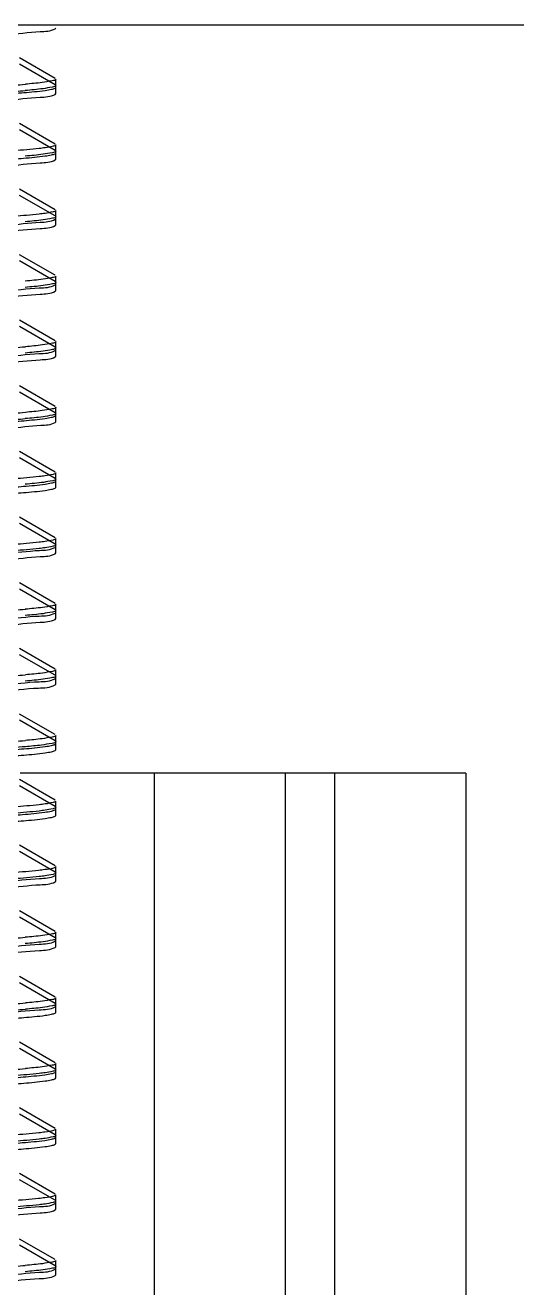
# Model space of a CAD drawing. Extents: x 27938 to 650306, y -92720 to 1524912.
# Drawn here: x 294709.5 to 294887.9, y 847505.1 to 847963.2 of the extents above; entities that cross this region are included whole.
import ezdxf

# ---------------------------------------------------------------- set-up
doc = ezdxf.new("R2010")
doc.units = 0
doc.header["$LTSCALE"] = 1000
doc.header["$MEASUREMENT"] = 0
doc.layers.add('bz', color=2, linetype='Continuous')

msp = doc.modelspace()

# ---------------------------------------------------------------- linework, layer by layer
at = {"linetype": 'Continuous'}
for p, q in [((294720.33, 847961.94), (294720.56, 847962.2)), ((294720.33, 847943.9), (294707.41, 847951.39)), ((294720.33, 847941.63), (294707.41, 847949.11)), ((294720.56, 847940.67), (294720.56, 847943.64)), ((294720.56, 847940.67), (294720.56, 847943.64)), ((294720.33, 847940.41), (294720.56, 847940.67)), ((294720.33, 847938.13), (294720.56, 847938.39)), ((294720.56, 847938.39), (294720.56, 847941.36)), ((294720.33, 847920.09), (294707.41, 847927.57)), ((294720.33, 847917.81), (294707.41, 847925.29)), ((294720.56, 847916.85), (294720.56, 847919.83)), ((294720.56, 847916.85), (294720.56, 847919.83)), ((294720.33, 847916.59), (294720.56, 847916.85)), ((294720.33, 847914.31), (294720.56, 847914.58)), ((294720.56, 847914.58), (294720.56, 847917.55)), ((294720.56, 847914.58), (294720.56, 847917.55)), ((294720.33, 847896.28), (294707.41, 847903.76)), ((294720.33, 847894), (294707.41, 847901.48)), ((294720.56, 847893.04), (294720.56, 847896.02)), ((294720.56, 847893.04), (294720.56, 847896.02)), ((294720.33, 847892.78), (294720.56, 847893.04)), ((294720.56, 847890.76), (294720.56, 847893.74)), ((294720.56, 847890.76), (294720.56, 847893.74)), ((294720.33, 847890.5), (294720.56, 847890.76)), ((294720.33, 847872.47), (294707.41, 847879.95)), ((294720.33, 847870.19), (294707.41, 847877.67)), ((294720.33, 847868.97), (294720.56, 847869.23)), ((294720.56, 847869.23), (294720.56, 847872.21)), ((294720.56, 847869.23), (294720.56, 847872.21)), ((294720.56, 847866.95), (294720.56, 847869.93)), ((294720.56, 847866.95), (294720.56, 847869.93)), ((294720.33, 847866.69), (294720.56, 847866.95)), ((294720.33, 847848.65), (294707.41, 847856.14)), ((294720.33, 847846.37), (294707.41, 847853.86)), ((294720.33, 847845.15), (294720.56, 847845.42)), ((294720.56, 847845.42), (294720.56, 847848.39)), ((294720.56, 847845.42), (294720.56, 847848.39)), ((294720.56, 847843.14), (294720.56, 847846.11)), ((294720.56, 847843.14), (294720.56, 847846.11)), ((294720.33, 847842.88), (294720.56, 847843.14)), ((294720.33, 847824.84), (294707.41, 847832.32)), ((294720.33, 847822.56), (294707.41, 847830.04)), ((294720.56, 847821.6), (294720.56, 847824.58)), ((294720.56, 847821.6), (294720.56, 847824.58)), ((294720.33, 847821.34), (294720.56, 847821.6)), ((294720.33, 847819.06), (294720.56, 847819.32)), ((294720.56, 847819.32), (294720.56, 847822.3)), ((294720.56, 847819.32), (294720.56, 847822.3)), ((294720.33, 847801.03), (294707.41, 847808.51)), ((294720.33, 847798.75), (294707.41, 847806.23)), ((294720.56, 847797.79), (294720.56, 847800.77)), ((294720.33, 847797.53), (294720.56, 847797.79)), ((294720.33, 847795.25), (294720.56, 847795.51)), ((294720.56, 847795.51), (294720.56, 847798.49)), ((294720.56, 847795.51), (294720.56, 847798.49)), ((294720.33, 847777.21), (294707.41, 847784.7)), ((294720.33, 847774.94), (294707.41, 847782.42)), ((294720.56, 847773.98), (294720.56, 847776.95)), ((294720.56, 847773.98), (294720.56, 847776.95)), ((294720.33, 847773.72), (294720.56, 847773.98)), ((294720.56, 847771.7), (294720.56, 847774.67)), ((294720.56, 847771.7), (294720.56, 847774.67)), ((294720.33, 847771.44), (294720.56, 847771.7)), ((294720.33, 847753.4), (294707.41, 847760.88)), ((294720.33, 847751.12), (294707.41, 847758.61)), ((294720.33, 847749.9), (294720.56, 847750.16)), ((294720.56, 847750.16), (294720.56, 847753.14)), ((294720.56, 847750.16), (294720.56, 847753.14)), ((294720.56, 847747.89), (294720.56, 847750.86)), ((294720.56, 847747.89), (294720.56, 847750.86)), ((294720.33, 847747.62), (294720.56, 847747.89)), ((294720.33, 847729.59), (294707.41, 847737.07)), ((294720.33, 847727.31), (294707.41, 847734.79)), ((294720.33, 847726.09), (294720.56, 847726.35)), ((294720.56, 847726.35), (294720.56, 847729.33)), ((294720.56, 847726.35), (294720.56, 847729.33)), ((294720.56, 847724.07), (294720.56, 847727.05)), ((294720.56, 847724.07), (294720.56, 847727.05)), ((294720.33, 847723.81), (294720.56, 847724.07)), ((294720.33, 847705.78), (294707.41, 847713.26)), ((294720.33, 847703.5), (294707.41, 847710.98)), ((294720.56, 847702.54), (294720.56, 847705.52)), ((294720.56, 847702.54), (294720.56, 847705.52)), ((294720.33, 847702.28), (294720.56, 847702.54)), ((294720.33, 847700), (294720.56, 847700.26)), ((294720.56, 847700.26), (294720.56, 847703.24)), ((294720.56, 847700.26), (294720.56, 847703.24)), ((294869.39, 847691.77), (294707.67, 847691.77)), ((294756.27, 847691.77), (294756.27, 842950.74)), ((294803.9, 847691.77), (294803.9, 842950.74)), ((294821.76, 847691.77), (294821.76, 842950.74)), ((294869.39, 847691.77), (294869.39, 842950.74)), ((294720.33, 847681.96), (294707.41, 847689.45)), ((294720.33, 847679.68), (294707.41, 847687.17)), ((294720.56, 847678.73), (294720.56, 847681.7)), ((294720.56, 847678.73), (294720.56, 847681.7)), ((294720.33, 847678.47), (294720.56, 847678.73)), ((294720.33, 847676.19), (294720.56, 847676.45)), ((294720.56, 847676.45), (294720.56, 847679.42)), ((294720.56, 847676.45), (294720.56, 847679.42)), ((294720.33, 847658.15), (294707.41, 847665.63)), ((294720.33, 847655.87), (294707.41, 847663.35)), ((294720.56, 847654.91), (294720.56, 847657.89)), ((294720.56, 847654.91), (294720.56, 847657.89)), ((294720.33, 847654.65), (294720.56, 847654.91)), ((294720.56, 847652.63), (294720.56, 847655.61)), ((294720.56, 847652.63), (294720.56, 847655.61)), ((294720.33, 847652.37), (294720.56, 847652.63)), ((294720.33, 847634.34), (294707.41, 847641.82)), ((294720.33, 847632.06), (294707.41, 847639.54)), ((294720.33, 847630.84), (294720.56, 847631.1)), ((294720.56, 847631.1), (294720.56, 847634.08)), ((294720.56, 847631.1), (294720.56, 847634.08)), ((294720.56, 847628.82), (294720.56, 847631.8)), ((294720.56, 847628.82), (294720.56, 847631.8)), ((294720.33, 847628.56), (294720.56, 847628.82)), ((294720.33, 847610.52), (294707.41, 847618.01)), ((294720.33, 847608.25), (294707.41, 847615.73)), ((294720.33, 847607.03), (294720.56, 847607.29)), ((294720.56, 847607.29), (294720.56, 847610.26)), ((294720.56, 847607.29), (294720.56, 847610.26)), ((294720.56, 847605.01), (294720.56, 847607.99)), ((294720.56, 847605.01), (294720.56, 847607.99)), ((294720.33, 847604.75), (294720.56, 847605.01)), ((294720.33, 847586.71), (294707.41, 847594.19)), ((294720.33, 847584.43), (294707.41, 847591.92)), ((294720.56, 847583.47), (294720.56, 847586.45)), ((294720.56, 847583.47), (294720.56, 847586.45)), ((294720.33, 847583.21), (294720.56, 847583.47)), ((294720.33, 847580.94), (294720.56, 847581.2)), ((294720.56, 847581.2), (294720.56, 847584.17)), ((294720.56, 847581.2), (294720.56, 847584.17)), ((294720.33, 847562.9), (294707.41, 847570.38)), ((294720.33, 847560.62), (294707.41, 847568.1)), ((294720.56, 847559.66), (294720.56, 847562.64)), ((294720.56, 847559.66), (294720.56, 847562.64)), ((294720.33, 847559.4), (294720.56, 847559.66)), ((294720.33, 847557.12), (294720.56, 847557.38)), ((294720.56, 847557.38), (294720.56, 847560.36)), ((294720.56, 847557.38), (294720.56, 847560.36)), ((294720.33, 847539.09), (294707.41, 847546.57)), ((294720.33, 847536.81), (294707.41, 847544.29)), ((294720.56, 847535.85), (294720.56, 847538.83)), ((294720.56, 847535.85), (294720.56, 847538.83)), ((294720.33, 847535.59), (294720.56, 847535.85)), ((294720.56, 847533.57), (294720.56, 847536.55)), ((294720.56, 847533.57), (294720.56, 847536.55)), ((294720.33, 847533.31), (294720.56, 847533.57)), ((294720.33, 847515.27), (294707.41, 847522.76)), ((294720.33, 847512.99), (294707.41, 847520.48)), ((294720.33, 847511.78), (294720.56, 847512.04)), ((294720.56, 847512.04), (294720.56, 847515.01)), ((294720.56, 847512.04), (294720.56, 847515.01)), ((294720.56, 847509.76), (294720.56, 847512.73)), ((294720.56, 847509.76), (294720.56, 847512.73)), ((294720.33, 847509.5), (294720.56, 847509.76))]:
    msp.add_line(p, q, dxfattribs=at)
for centre, radius, start, end in [((294673.53, 848371.07), 430.77, 273.6985, 274.7995), ((294675.16, 848348.2), 410.12, 273.8286, 274.8033), ((294673.93, 848270.75), 425.7, 273.7304, 274.8001), ((294673.54, 848251.85), 430.61, 273.6995, 274.7995), ((294675.16, 848229.13), 410.12, 273.8286, 274.8033), ((294674.36, 848170.14), 420.32, 273.7644, 274.8009), ((294673.94, 848151.52), 425.53, 273.7314, 274.8001), ((294673.56, 848132.63), 430.46, 273.7005, 274.7995), ((294674.37, 848050.91), 420.14, 273.7655, 274.8009), ((294673.96, 848032.29), 425.36, 273.7325, 274.8002), ((294673.97, 848029.91), 425.25, 273.7327, 274.7996), ((294673.57, 848013.41), 430.3, 273.7014, 274.7995), ((294674.38, 847931.67), 419.97, 273.7666, 274.8009)]:
    msp.add_arc(centre, radius, start, end, dxfattribs=at)
for points, knots in [([(294702.55, 847959.83), (294706.66, 847960.11), (294712.43, 847960.91), (294718.72, 847961.02), (294720.33, 847961.94)], [0, 0, 0, 0, 0.690321, 1, 1, 1, 1]), ([(294720.56, 847943.64), (294720.56, 847943.19), (294718.11, 847942.92), (294716.89, 847942.58), (294715.67, 847942.42)], [0, 0, 0, 0, 0.270547, 1, 1, 1, 1]), ([(294702.56, 847936.02), (294706.67, 847936.3), (294712.44, 847937.1), (294718.72, 847937.21), (294720.33, 847938.13)], [0, 0, 0, 0, 0.690305, 1, 1, 1, 1]), ([(294705.51, 847938.51), (294706.66, 847938.59), (294710.4, 847938.89), (294714.14, 847939.22), (294716.72, 847939.59)], [0, 0, 0, 0, 0.30753, 1, 1, 1, 1]), ([(294720.56, 847941.36), (294720.56, 847940.93), (294718.26, 847940.65), (294717.11, 847940.33), (294715.95, 847940.18)], [0, 0, 0, 0, 0.271487, 1, 1, 1, 1]), ([(294716.72, 847939.59), (294717.51, 847939.7), (294718.71, 847939.91), (294719.95, 847940.19), (294720.33, 847940.41)], [0, 0, 0, 0, 0.642805, 1, 1, 1, 1]), ([(294716.72, 847918.75), (294716.01, 847918.65), (294712.28, 847918.19), (294708.54, 847917.89), (294705.51, 847917.67)], [0, 0, 0, 0, 0.1913, 1, 1, 1, 1]), ([(294720.56, 847919.83), (294720.56, 847919.46), (294718.68, 847919.14), (294717.68, 847918.89), (294716.72, 847918.75)], [0, 0, 0, 0, 0.274618, 1, 1, 1, 1]), ([(294702.65, 847912.21), (294706.74, 847912.49), (294712.48, 847913.29), (294718.73, 847913.4), (294720.33, 847914.31)], [0, 0, 0, 0, 0.690212, 1, 1, 1, 1]), ([(294705.45, 847914.69), (294706.61, 847914.78), (294710.36, 847915.07), (294714.12, 847915.41), (294716.7, 847915.77)], [0, 0, 0, 0, 0.307512, 1, 1, 1, 1]), ([(294720.56, 847917.55), (294720.56, 847917.12), (294718.27, 847916.83), (294717.11, 847916.52), (294715.95, 847916.37)], [0, 0, 0, 0, 0.2715, 1, 1, 1, 1]), ([(294716.7, 847915.77), (294717.49, 847915.88), (294718.71, 847916.1), (294719.94, 847916.37), (294720.33, 847916.59)], [0, 0, 0, 0, 0.642967, 1, 1, 1, 1]), ([(294720.56, 847896.02), (294720.56, 847895.65), (294718.67, 847895.33), (294717.67, 847895.07), (294716.7, 847894.94)], [0, 0, 0, 0, 0.274544, 1, 1, 1, 1]), ([(294702.74, 847890.69), (294706.81, 847890.96), (294712.52, 847891.75), (294718.74, 847891.87), (294720.33, 847892.78)], [0, 0, 0, 0, 0.690121, 1, 1, 1, 1]), ([(294716.7, 847894.94), (294715.99, 847894.84), (294712.25, 847894.38), (294708.49, 847894.08), (294705.45, 847893.85)], [0, 0, 0, 0, 0.191312, 1, 1, 1, 1]), ([(294720.56, 847893.74), (294720.56, 847893.31), (294718.28, 847893.02), (294717.13, 847892.71), (294715.98, 847892.56)], [0, 0, 0, 0, 0.27159, 1, 1, 1, 1]), ([(294702.64, 847888.4), (294706.73, 847888.68), (294712.47, 847889.47), (294718.73, 847889.58), (294720.33, 847890.5)], [0, 0, 0, 0, 0.690224, 1, 1, 1, 1]), ([(294701.63, 847866.8), (294705.96, 847867.09), (294712.03, 847867.93), (294718.65, 847868), (294720.33, 847868.97)], [0, 0, 0, 0, 0.691208, 1, 1, 1, 1]), ([(294720.56, 847869.93), (294720.56, 847869.49), (294718.28, 847869.21), (294717.12, 847868.9), (294715.98, 847868.75)], [0, 0, 0, 0, 0.27157, 1, 1, 1, 1]), ([(294720.56, 847872.21), (294720.56, 847871.77), (294718.29, 847871.49), (294717.14, 847871.18), (294715.99, 847871.03)], [0, 0, 0, 0, 0.271635, 1, 1, 1, 1]), ([(294702.57, 847864.58), (294706.68, 847864.86), (294712.44, 847865.66), (294718.73, 847865.77), (294720.33, 847866.69)], [0, 0, 0, 0, 0.690293, 1, 1, 1, 1]), ([(294720.56, 847848.39), (294720.56, 847847.94), (294718.14, 847847.67), (294716.93, 847847.33), (294715.72, 847847.18)], [0, 0, 0, 0, 0.270722, 1, 1, 1, 1]), ([(294720.56, 847846.11), (294720.56, 847845.68), (294718.27, 847845.39), (294717.11, 847845.08), (294715.96, 847844.93)], [0, 0, 0, 0, 0.271511, 1, 1, 1, 1]), ([(294701.33, 847842.96), (294705.73, 847843.26), (294711.89, 847844.11), (294718.62, 847844.17), (294720.33, 847845.15)], [0, 0, 0, 0, 0.691489, 1, 1, 1, 1]), ([(294702.55, 847840.77), (294706.66, 847841.05), (294712.43, 847841.85), (294718.72, 847841.95), (294720.33, 847842.88)], [0, 0, 0, 0, 0.690321, 1, 1, 1, 1]), ([(294720.56, 847824.58), (294720.56, 847824.12), (294718.11, 847823.85), (294716.89, 847823.51), (294715.67, 847823.36)], [0, 0, 0, 0, 0.270552, 1, 1, 1, 1]), ([(294703.58, 847817.03), (294707.45, 847817.3), (294712.89, 847818.05), (294718.81, 847818.19), (294720.33, 847819.06)], [0, 0, 0, 0, 0.689207, 1, 1, 1, 1]), ([(294705.51, 847819.44), (294706.66, 847819.53), (294710.4, 847819.82), (294714.15, 847820.16), (294716.72, 847820.52)], [0, 0, 0, 0, 0.307531, 1, 1, 1, 1]), ([(294720.56, 847822.3), (294720.56, 847821.87), (294718.26, 847821.58), (294717.11, 847821.27), (294715.95, 847821.12)], [0, 0, 0, 0, 0.271487, 1, 1, 1, 1]), ([(294716.72, 847820.52), (294717.51, 847820.64), (294718.71, 847820.85), (294719.95, 847821.12), (294720.33, 847821.34)], [0, 0, 0, 0, 0.642799, 1, 1, 1, 1]), ([(294716.72, 847799.69), (294716.01, 847799.59), (294712.28, 847799.13), (294708.54, 847798.83), (294705.51, 847798.61)], [0, 0, 0, 0, 0.1913, 1, 1, 1, 1]), ([(294720.56, 847800.77), (294720.56, 847800.4), (294718.68, 847800.08), (294717.68, 847799.82), (294716.72, 847799.69)], [0, 0, 0, 0, 0.274621, 1, 1, 1, 1]), ([(294705.45, 847795.63), (294706.61, 847795.71), (294710.36, 847796.01), (294714.12, 847796.34), (294716.7, 847796.71)], [0, 0, 0, 0, 0.307513, 1, 1, 1, 1]), ([(294720.56, 847798.49), (294720.56, 847798.08), (294718.41, 847797.78), (294717.31, 847797.49), (294716.22, 847797.34)], [0, 0, 0, 0, 0.272455, 1, 1, 1, 1]), ([(294716.7, 847796.71), (294717.49, 847796.82), (294718.71, 847797.03), (294719.94, 847797.31), (294720.33, 847797.53)], [0, 0, 0, 0, 0.642963, 1, 1, 1, 1]), ([(294716.7, 847794.43), (294717.49, 847794.54), (294718.7, 847794.75), (294719.94, 847795.03), (294720.33, 847795.25)], [0, 0, 0, 0, 0.643037, 1, 1, 1, 1]), ([(294705.43, 847793.35), (294706.58, 847793.43), (294710.35, 847793.73), (294714.11, 847794.06), (294716.7, 847794.43)], [0, 0, 0, 0, 0.307506, 1, 1, 1, 1]), ([(294720.56, 847776.95), (294720.56, 847776.58), (294718.67, 847776.27), (294717.67, 847776.01), (294716.7, 847775.87)], [0, 0, 0, 0, 0.274546, 1, 1, 1, 1]), ([(294701.95, 847771.57), (294706.21, 847771.85), (294712.17, 847772.68), (294718.67, 847772.77), (294720.33, 847773.72)], [0, 0, 0, 0, 0.690898, 1, 1, 1, 1]), ([(294716.7, 847773.59), (294715.98, 847773.49), (294712.23, 847773.03), (294708.47, 847772.73), (294705.43, 847772.51)], [0, 0, 0, 0, 0.191316, 1, 1, 1, 1]), ([(294716.7, 847775.87), (294715.99, 847775.77), (294712.25, 847775.31), (294708.49, 847775.01), (294705.45, 847774.79)], [0, 0, 0, 0, 0.191312, 1, 1, 1, 1]), ([(294720.56, 847774.67), (294720.56, 847774.3), (294718.66, 847773.99), (294717.67, 847773.73), (294716.7, 847773.59)], [0, 0, 0, 0, 0.274513, 1, 1, 1, 1]), ([(294702.64, 847769.34), (294706.74, 847769.61), (294712.48, 847770.41), (294718.73, 847770.52), (294720.33, 847771.44)], [0, 0, 0, 0, 0.690221, 1, 1, 1, 1]), ([(294701.64, 847747.73), (294705.97, 847748.02), (294712.03, 847748.86), (294718.65, 847748.94), (294720.33, 847749.9)], [0, 0, 0, 0, 0.691198, 1, 1, 1, 1]), ([(294720.56, 847753.14), (294720.56, 847752.69), (294718.18, 847752.42), (294716.98, 847752.09), (294715.79, 847751.94)], [0, 0, 0, 0, 0.270937, 1, 1, 1, 1]), ([(294720.56, 847750.86), (294720.56, 847750.43), (294718.28, 847750.14), (294717.12, 847749.83), (294715.98, 847749.68)], [0, 0, 0, 0, 0.271573, 1, 1, 1, 1]), ([(294702.57, 847745.52), (294706.68, 847745.8), (294712.45, 847746.6), (294718.73, 847746.7), (294720.33, 847747.62)], [0, 0, 0, 0, 0.690292, 1, 1, 1, 1]), ([(294720.56, 847729.33), (294720.56, 847728.87), (294718.14, 847728.6), (294716.93, 847728.27), (294715.72, 847728.12)], [0, 0, 0, 0, 0.270729, 1, 1, 1, 1]), ([(294720.56, 847727.05), (294720.56, 847726.62), (294718.27, 847726.33), (294717.11, 847726.02), (294715.96, 847725.87)], [0, 0, 0, 0, 0.271512, 1, 1, 1, 1]), ([(294700.44, 847721.56), (294705.06, 847721.86), (294711.5, 847722.76), (294718.54, 847722.79), (294720.33, 847723.81)], [0, 0, 0, 0, 0.692236, 1, 1, 1, 1]), ([(294701.34, 847723.9), (294705.74, 847724.19), (294711.9, 847725.05), (294718.62, 847725.11), (294720.33, 847726.09)], [0, 0, 0, 0, 0.69148, 1, 1, 1, 1]), ([(294720.56, 847705.52), (294720.56, 847705.06), (294718.11, 847704.79), (294716.89, 847704.45), (294715.67, 847704.3)], [0, 0, 0, 0, 0.270557, 1, 1, 1, 1]), ([(294705.47, 847698.1), (294706.63, 847698.18), (294710.38, 847698.48), (294714.13, 847698.81), (294716.71, 847699.18)], [0, 0, 0, 0, 0.307522, 1, 1, 1, 1]), ([(294705.51, 847700.38), (294706.66, 847700.46), (294710.41, 847700.76), (294714.15, 847701.09), (294716.72, 847701.46)], [0, 0, 0, 0, 0.307531, 1, 1, 1, 1]), ([(294720.56, 847703.24), (294720.56, 847702.76), (294717.97, 847702.5), (294716.69, 847702.14), (294715.4, 847701.98)], [0, 0, 0, 0, 0.269818, 1, 1, 1, 1]), ([(294716.71, 847699.18), (294717.5, 847699.29), (294718.71, 847699.5), (294719.94, 847699.78), (294720.33, 847700)], [0, 0, 0, 0, 0.642903, 1, 1, 1, 1]), ([(294716.72, 847701.46), (294717.51, 847701.57), (294718.71, 847701.78), (294719.95, 847702.06), (294720.33, 847702.28)], [0, 0, 0, 0, 0.642793, 1, 1, 1, 1]), ([(294716.72, 847680.62), (294716.01, 847680.52), (294712.28, 847680.06), (294708.54, 847679.77), (294705.51, 847679.54)], [0, 0, 0, 0, 0.191299, 1, 1, 1, 1]), ([(294720.56, 847681.7), (294720.56, 847681.33), (294718.68, 847681.01), (294717.68, 847680.76), (294716.72, 847680.62)], [0, 0, 0, 0, 0.274623, 1, 1, 1, 1]), ([(294704.99, 847676.53), (294706.18, 847676.61), (294710.04, 847676.91), (294713.91, 847677.26), (294716.58, 847677.63)], [0, 0, 0, 0, 0.307277, 1, 1, 1, 1]), ([(294716.71, 847678.34), (294716, 847678.24), (294712.26, 847677.78), (294708.51, 847677.49), (294705.47, 847677.26)], [0, 0, 0, 0, 0.191309, 1, 1, 1, 1]), ([(294716.58, 847677.63), (294717.39, 847677.74), (294718.65, 847677.96), (294719.93, 847678.24), (294720.33, 847678.47)], [0, 0, 0, 0, 0.644321, 1, 1, 1, 1]), ([(294716.7, 847675.36), (294717.49, 847675.48), (294718.7, 847675.69), (294719.94, 847675.96), (294720.33, 847676.19)], [0, 0, 0, 0, 0.643034, 1, 1, 1, 1]), ([(294720.56, 847679.42), (294720.56, 847679.05), (294718.67, 847678.74), (294717.68, 847678.48), (294716.71, 847678.34)], [0, 0, 0, 0, 0.274573, 1, 1, 1, 1]), ([(294705.43, 847674.28), (294706.58, 847674.37), (294710.35, 847674.66), (294714.11, 847675), (294716.7, 847675.36)], [0, 0, 0, 0, 0.307507, 1, 1, 1, 1]), ([(294720.56, 847657.89), (294720.56, 847657.77), (294719.13, 847656.88), (294717.84, 847656.97), (294716.58, 847656.79)], [0, 0, 0, 0, 0.088769, 1, 1, 1, 1]), ([(294701.96, 847652.5), (294706.22, 847652.79), (294712.17, 847653.62), (294718.67, 847653.7), (294720.33, 847654.65)], [0, 0, 0, 0, 0.690888, 1, 1, 1, 1]), ([(294716.58, 847656.79), (294715.84, 847656.69), (294711.99, 847656.22), (294708.12, 847655.92), (294704.99, 847655.69)], [0, 0, 0, 0, 0.191493, 1, 1, 1, 1]), ([(294716.7, 847654.53), (294715.98, 847654.43), (294712.24, 847653.97), (294708.47, 847653.67), (294705.43, 847653.45)], [0, 0, 0, 0, 0.191315, 1, 1, 1, 1]), ([(294720.56, 847655.61), (294720.56, 847655.24), (294718.66, 847654.92), (294717.67, 847654.67), (294716.7, 847654.53)], [0, 0, 0, 0, 0.274514, 1, 1, 1, 1]), ([(294702.65, 847650.27), (294706.74, 847650.55), (294712.48, 847651.35), (294718.73, 847651.46), (294720.33, 847652.37)], [0, 0, 0, 0, 0.690218, 1, 1, 1, 1]), ([(294701.65, 847628.67), (294705.98, 847628.96), (294712.03, 847629.8), (294718.65, 847629.87), (294720.33, 847630.84)], [0, 0, 0, 0, 0.691188, 1, 1, 1, 1]), ([(294720.56, 847634.08), (294720.56, 847633.63), (294718.18, 847633.35), (294716.99, 847633.03), (294715.79, 847632.87)], [0, 0, 0, 0, 0.270944, 1, 1, 1, 1]), ([(294720.56, 847631.8), (294720.56, 847631.37), (294718.28, 847631.08), (294717.13, 847630.77), (294715.98, 847630.62)], [0, 0, 0, 0, 0.271575, 1, 1, 1, 1]), ([(294701.65, 847626.39), (294705.98, 847626.68), (294712.04, 847627.52), (294718.65, 847627.6), (294720.33, 847628.56)], [0, 0, 0, 0, 0.691187, 1, 1, 1, 1]), ([(294720.56, 847607.99), (294720.56, 847607.53), (294718.14, 847607.26), (294716.93, 847606.93), (294715.71, 847606.77)], [0, 0, 0, 0, 0.270728, 1, 1, 1, 1]), ([(294720.56, 847610.26), (294720.56, 847609.81), (294718.14, 847609.54), (294716.94, 847609.21), (294715.72, 847609.05)], [0, 0, 0, 0, 0.270735, 1, 1, 1, 1]), ([(294701.35, 847604.84), (294705.75, 847605.13), (294711.9, 847605.98), (294718.62, 847606.05), (294720.33, 847607.03)], [0, 0, 0, 0, 0.691471, 1, 1, 1, 1]), ([(294705.54, 847602.85), (294706.69, 847602.94), (294710.42, 847603.23), (294714.16, 847603.57), (294716.73, 847603.93)], [0, 0, 0, 0, 0.307538, 1, 1, 1, 1]), ([(294716.73, 847603.93), (294717.51, 847604.04), (294718.72, 847604.25), (294719.95, 847604.53), (294720.33, 847604.75)], [0, 0, 0, 0, 0.642724, 1, 1, 1, 1]), ([(294720.56, 847586.45), (294720.56, 847585.99), (294718.11, 847585.72), (294716.9, 847585.39), (294715.67, 847585.23)], [0, 0, 0, 0, 0.270562, 1, 1, 1, 1]), ([(294705.19, 847581.29), (294706.37, 847581.38), (294710.18, 847581.68), (294714, 847582.01), (294716.62, 847582.38)], [0, 0, 0, 0, 0.307301, 1, 1, 1, 1]), ([(294705.47, 847579.03), (294706.63, 847579.12), (294710.38, 847579.41), (294714.13, 847579.75), (294716.71, 847580.12)], [0, 0, 0, 0, 0.30752, 1, 1, 1, 1]), ([(294716.73, 847583.09), (294716.02, 847582.99), (294712.3, 847582.54), (294708.56, 847582.24), (294705.54, 847582.02)], [0, 0, 0, 0, 0.191295, 1, 1, 1, 1]), ([(294716.62, 847582.38), (294717.43, 847582.5), (294718.67, 847582.71), (294719.94, 847582.99), (294720.33, 847583.21)], [0, 0, 0, 0, 0.643804, 1, 1, 1, 1]), ([(294716.71, 847580.12), (294717.5, 847580.23), (294718.71, 847580.44), (294719.94, 847580.71), (294720.33, 847580.94)], [0, 0, 0, 0, 0.642901, 1, 1, 1, 1]), ([(294720.56, 847584.17), (294720.56, 847583.8), (294718.68, 847583.49), (294717.69, 847583.23), (294716.73, 847583.09)], [0, 0, 0, 0, 0.274655, 1, 1, 1, 1]), ([(294716.62, 847561.55), (294715.9, 847561.44), (294712.1, 847560.98), (294708.28, 847560.68), (294705.19, 847560.46)], [0, 0, 0, 0, 0.191493, 1, 1, 1, 1]), ([(294720.56, 847562.64), (294720.56, 847562.52), (294719.16, 847561.63), (294717.87, 847561.72), (294716.62, 847561.55)], [0, 0, 0, 0, 0.089018, 1, 1, 1, 1]), ([(294704.99, 847557.47), (294706.18, 847557.55), (294710.05, 847557.85), (294713.92, 847558.19), (294716.58, 847558.56)], [0, 0, 0, 0, 0.307277, 1, 1, 1, 1]), ([(294716.71, 847559.28), (294716, 847559.18), (294712.26, 847558.72), (294708.51, 847558.42), (294705.48, 847558.2)], [0, 0, 0, 0, 0.191309, 1, 1, 1, 1]), ([(294716.58, 847558.56), (294717.4, 847558.68), (294718.65, 847558.89), (294719.93, 847559.17), (294720.33, 847559.4)], [0, 0, 0, 0, 0.644305, 1, 1, 1, 1]), ([(294716.7, 847556.3), (294717.49, 847556.41), (294718.7, 847556.62), (294719.94, 847556.9), (294720.33, 847557.12)], [0, 0, 0, 0, 0.643031, 1, 1, 1, 1]), ([(294720.56, 847560.36), (294720.56, 847559.99), (294718.67, 847559.67), (294717.68, 847559.42), (294716.71, 847559.28)], [0, 0, 0, 0, 0.274574, 1, 1, 1, 1]), ([(294705.43, 847555.22), (294706.59, 847555.3), (294710.35, 847555.6), (294714.11, 847555.93), (294716.7, 847556.3)], [0, 0, 0, 0, 0.307507, 1, 1, 1, 1]), ([(294720.56, 847538.83), (294720.56, 847538.7), (294719.13, 847537.81), (294717.84, 847537.9), (294716.58, 847537.73)], [0, 0, 0, 0, 0.088777, 1, 1, 1, 1]), ([(294701.97, 847533.44), (294706.22, 847533.73), (294712.18, 847534.55), (294718.67, 847534.64), (294720.33, 847535.59)], [0, 0, 0, 0, 0.690877, 1, 1, 1, 1]), ([(294716.58, 847537.73), (294715.84, 847537.62), (294711.99, 847537.16), (294708.12, 847536.86), (294704.99, 847536.63)], [0, 0, 0, 0, 0.191494, 1, 1, 1, 1]), ([(294716.7, 847535.46), (294715.98, 847535.36), (294712.24, 847534.9), (294708.47, 847534.61), (294705.43, 847534.38)], [0, 0, 0, 0, 0.191315, 1, 1, 1, 1]), ([(294720.56, 847536.55), (294720.56, 847536.18), (294718.66, 847535.86), (294717.67, 847535.6), (294716.7, 847535.46)], [0, 0, 0, 0, 0.274515, 1, 1, 1, 1]), ([(294702.87, 847531.22), (294706.91, 847531.5), (294712.58, 847532.29), (294718.75, 847532.4), (294720.33, 847533.31)], [0, 0, 0, 0, 0.689986, 1, 1, 1, 1]), ([(294701.66, 847509.61), (294705.98, 847509.9), (294712.04, 847510.73), (294718.65, 847510.81), (294720.33, 847511.78)], [0, 0, 0, 0, 0.691179, 1, 1, 1, 1]), ([(294720.56, 847515.01), (294720.56, 847514.57), (294718.18, 847514.29), (294716.99, 847513.96), (294715.79, 847513.81)], [0, 0, 0, 0, 0.270952, 1, 1, 1, 1]), ([(294720.56, 847512.73), (294720.56, 847512.31), (294718.31, 847512.02), (294717.17, 847511.71), (294716.03, 847511.56)], [0, 0, 0, 0, 0.271773, 1, 1, 1, 1]), ([(294701.46, 847507.32), (294705.83, 847507.61), (294711.95, 847508.45), (294718.63, 847508.52), (294720.33, 847509.5)], [0, 0, 0, 0, 0.691368, 1, 1, 1, 1])]:
    msp.add_open_spline(points, degree=3, knots=knots, dxfattribs=at)
for points in [[(294715.67, 847942.42), (294713.64, 847942.17), (294711.61, 847941.98), (294709.57, 847941.81)], [(294715.95, 847940.18), (294713.81, 847939.9), (294711.66, 847939.7), (294709.5, 847939.52)], [(294715.95, 847916.37), (294713.81, 847916.09), (294711.66, 847915.89), (294709.5, 847915.71)], [(294715.98, 847892.56), (294713.83, 847892.28), (294711.66, 847892.08), (294709.5, 847891.89)], [(294715.99, 847871.03), (294713.83, 847870.75), (294711.66, 847870.54), (294709.49, 847870.36)], [(294715.98, 847868.75), (294713.82, 847868.47), (294711.66, 847868.27), (294709.5, 847868.08)], [(294715.72, 847847.18), (294713.67, 847846.92), (294711.61, 847846.73), (294709.55, 847846.55)], [(294715.96, 847844.93), (294713.81, 847844.65), (294711.66, 847844.45), (294709.5, 847844.27)], [(294715.67, 847823.36), (294713.64, 847823.1), (294711.61, 847822.92), (294709.57, 847822.74)], [(294715.95, 847821.12), (294713.81, 847820.84), (294711.66, 847820.64), (294709.5, 847820.46)], [(294716.22, 847797.34), (294713.96, 847797.04), (294711.7, 847796.83), (294709.43, 847796.64)], [(294715.98, 847749.68), (294713.82, 847749.4), (294711.66, 847749.2), (294709.5, 847749.02)], [(294715.79, 847751.94), (294713.71, 847751.67), (294711.62, 847751.48), (294709.53, 847751.3)], [(294715.72, 847728.12), (294713.67, 847727.86), (294711.61, 847727.66), (294709.55, 847727.49)], [(294715.96, 847725.87), (294713.81, 847725.59), (294711.66, 847725.39), (294709.5, 847725.21)], [(294715.67, 847704.3), (294713.64, 847704.04), (294711.61, 847703.85), (294709.57, 847703.68)], [(294709.59, 847701.4), (294706.55, 847701.14), (294703.5, 847700.93), (294700.44, 847700.73)], [(294715.4, 847701.98), (294713.47, 847701.75), (294711.53, 847701.57), (294709.59, 847701.4)], [(294715.98, 847630.62), (294713.82, 847630.34), (294711.66, 847630.14), (294709.5, 847629.95)], [(294715.79, 847632.87), (294713.71, 847632.61), (294711.62, 847632.41), (294709.53, 847632.24)], [(294715.72, 847609.05), (294713.67, 847608.79), (294711.61, 847608.6), (294709.55, 847608.42)], [(294715.71, 847606.77), (294713.66, 847606.51), (294711.61, 847606.32), (294709.55, 847606.15)], [(294715.67, 847585.23), (294713.64, 847584.98), (294711.61, 847584.79), (294709.57, 847584.61)], [(294716.03, 847511.56), (294713.86, 847511.28), (294711.67, 847511.07), (294709.48, 847510.89)], [(294715.79, 847513.81), (294713.71, 847513.54), (294711.62, 847513.35), (294709.53, 847513.17)]]:
    msp.add_open_spline(points, degree=3, dxfattribs=at)
at = {"layer": 'bz'}
msp.add_line((297780.95, 847963.21), (286773, 847963.21), dxfattribs=at)

doc.saveas('drawing.dxf')
